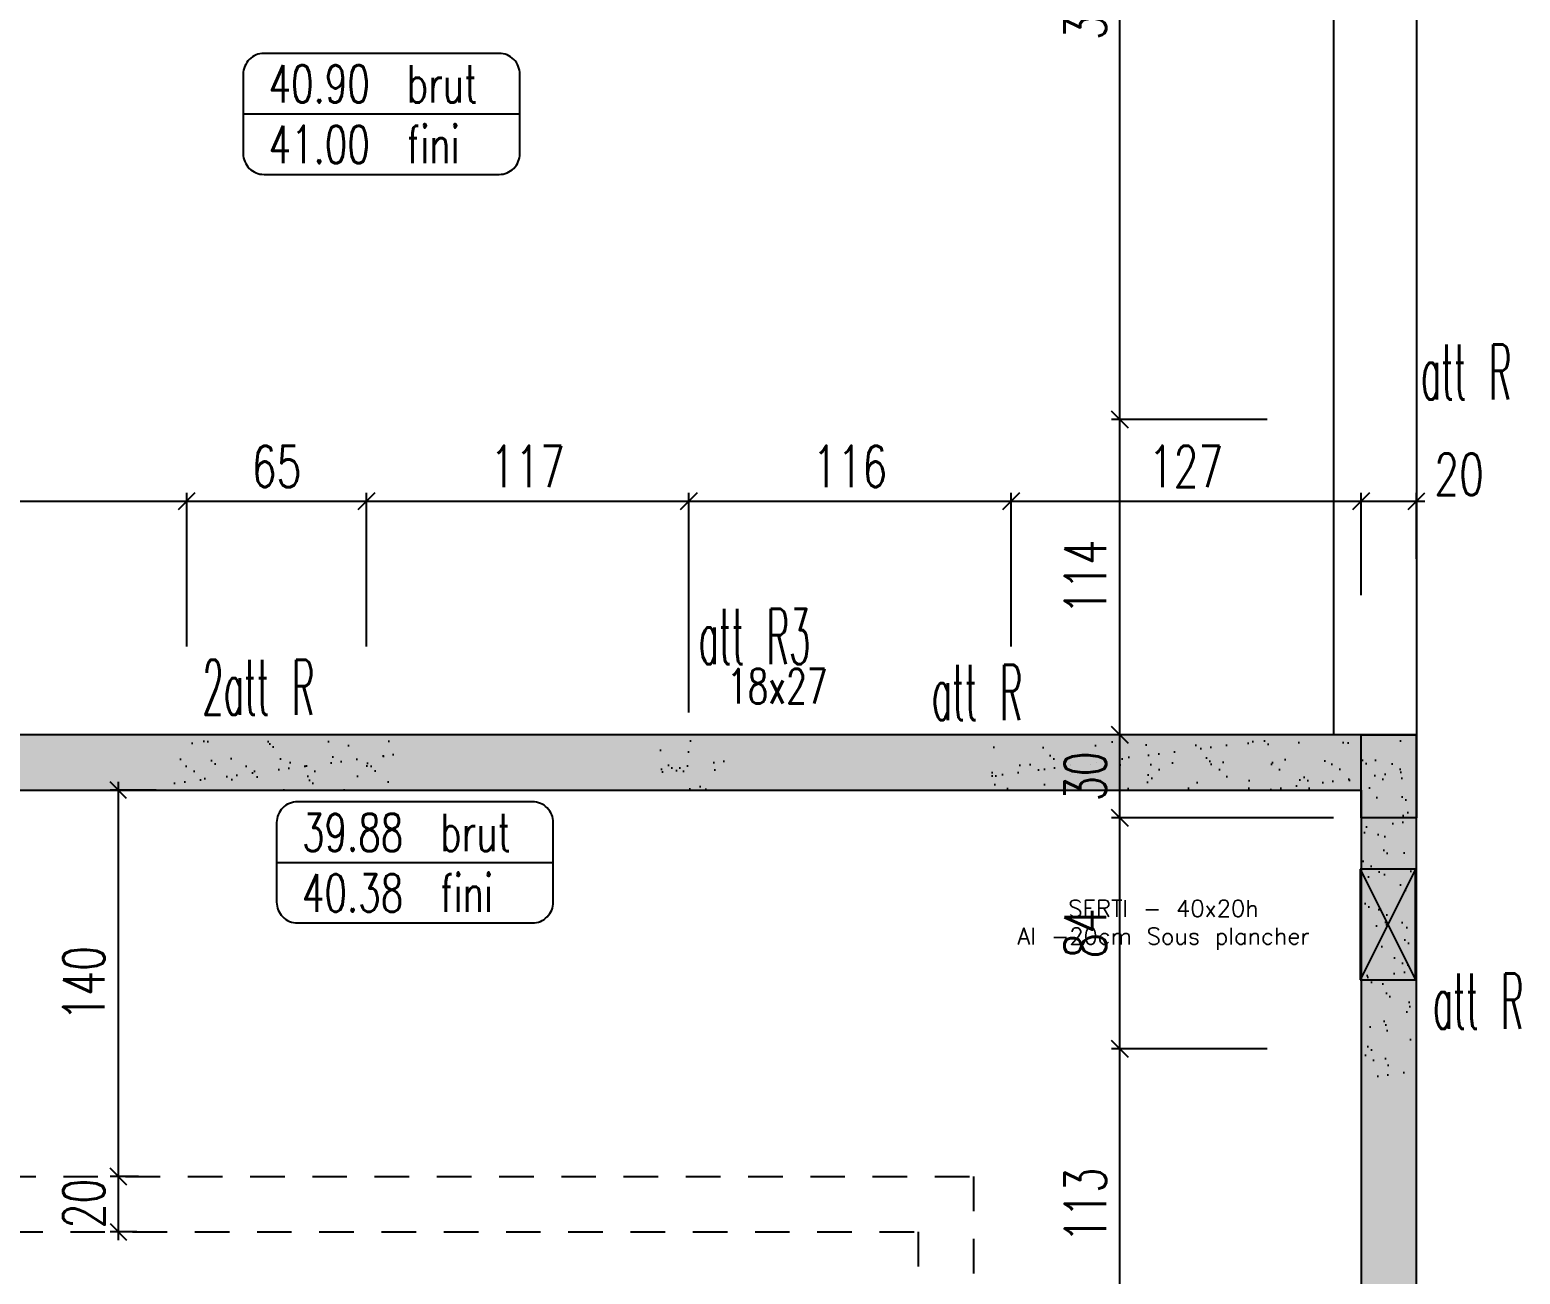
# Model space of a CAD drawing. Extents: x 307 to 786, y -197 to -94.
# Drawn here: x 406.1 to 411.48, y -173.38 to -168.88 of the extents above; entities that cross this region are included whole.
import ezdxf

# ---------------------------------------------------------------- set-up
doc = ezdxf.new("R2010")
doc.units = 0
doc.header["$LTSCALE"] = 0.5
doc.header["$MEASUREMENT"] = 0
doc.linetypes.add('CACHE', pattern=[0.375, 0.25, -0.125])
doc.linetypes.add('CONTINU', pattern=[0])
doc.layers.get('DEFPOINTS').update_dxf_attribs({"linetype": 'CONTINUOUS'})
for name, color, linetype in [('1_AJSA_vue2', 13, 'CONTINUOUS'), ('_ SERTI RESERVATION ENEDIS', 6, 'CONTINU'), ('_ SERTI RESERVATION SG', 6, 'CONTINU'), ('COTATION', 7, 'CONTINUOUS'), ('HABILLAGE', 7, 'CONTINUOUS'), ('MURS', 3, 'CONTINUOUS'), ('POCHAGE', 254, 'CONTINUOUS'), ('POTEAUX', 1, 'CONTINUOUS'), ('POUTRES', 2, 'CONTINUOUS'), ('REPERE-RAID', 4, 'CONTINUOUS')]:
    doc.layers.add(name, color=color, linetype=linetype)
doc.styles.add('ROMANS8', font='romans.shx', dxfattribs={"width": 0.7})
doc.styles.get("Standard").update_dxf_attribs({"font": 'txt.shx'})
doc.dimstyles.new('COT50 cm', dxfattribs={"dimtxt": 0.15, "dimasz": 0.06, "dimexe": 0.03, "dimexo": 0.1, "dimgap": 0.05, "dimtad": 1, "dimdec": 0, "dimlfac": 100, "dimzin": 0, "dimdsep": 46, "dimtxsty": 'ROMANS8', "dimblk1": 'OBLIQUE', "dimblk2": 'OBLIQUE', "dimsah": 1, "dimcen": 0.03, "dimdle": 0.03, "dimclrt": 1, "dimadec": 0, "dimazin": 0, "dimtfac": 1, "dimtdec": 0, "dimtmove": 0, "dimatfit": 3, "dimfxl": 1, "dimfxlon": 1, "dimtolj": 1, "dimtzin": 0, "dimlwd": -1, "dimlwe": -1, "dimarcsym": 0})
pattern_1 = [(37.5, (-167.69736, -4e-07), (-0.004409535, 0.134877664), [0, -0.1064, 0, -0.119, 0, -0.11375]), (7.5, (-167.69736, -4e-07), (0.12388437, 0.197550225), [0, -0.0574, 0, -0.0959, 0, -0.03675]), (327.5, (-167.78346, -4e-07), (0.21798993, 0.000396134), [0, -0.035, 0, -0.126, 0, -0.1645]), (317.5, (-167.78346, -4e-07), (0.21042886, 0.06143729), [0, -0.0175, 0, -0.0826, 0, -0.0945])]

# ---------------------------------------------------------------- blocks, each defined once
blk = doc.blocks.new('139')
at = {"layer": 'HABILLAGE', "color": 7}
blk.add_line((-0.6648, 0), (0.6648, 0), dxfattribs=at)
at = {"layer": 'HABILLAGE'}
blk.add_lwpolyline([(-0.5648, -0.291), (0.5648, -0.291, 0.414214), (0.6648, -0.191), (0.6648, 0.191, 0.414214), (0.5648, 0.291), (-0.5648, 0.291, 0.414214), (-0.6648, 0.191), (-0.6648, -0.191, 0.414214)], format="xyb", close=True, dxfattribs=at)
at = {"layer": 'HABILLAGE', "color": 1, "width": 0.7}
for s, p in [('brut', (0.1215, 0.054)), ('fini', (0.1215, -0.237))]:
    blk.add_text(s, height=0.18, dxfattribs=at).set_placement(p)
for tag, p in [('NIVBRUT', (-0.5425, 0.054)), ('NIVFINI', (-0.5425, -0.237))]:
    blk.add_attdef(tag, p, '', height=0.18, dxfattribs=at)
blk = doc.blocks.new('_Oblique')
at = {"layer": 'COTATION', "color": 0, "lineweight": -2}
blk.add_line((-0.5, -0.5), (0.5, 0.5), dxfattribs=at)
blk = doc.blocks.new('*D1216')
at = {"layer": 'COTATION', "color": 0, "transparency": 16777216}
for p, q in [((410.0378, -173.7213), (410.0378, -172.5313)), ((410.5708, -172.5613), (410.0078, -172.5613)), ((410.5707, -173.6913), (410.0078, -173.6913))]:
    blk.add_line(p, q, dxfattribs=at)
at = {"layer": 'DEFPOINTS', "color": 0, "transparency": 16777216}
for p in [(410.0378, -172.5613), (410.6708, -172.5613), (410.6707, -173.6913)]:
    blk.add_point(p, dxfattribs=at)
at = {"layer": 'COTATION', "color": 0, "transparency": 16777216, "xscale": 0.06, "yscale": 0.06, "zscale": 0.06}
for p, rotation in [((410.0378, -172.5613), 90), ((410.0378, -173.6913), 270)]:
    blk.add_blockref('_Oblique', p, dxfattribs=dict(at, rotation=rotation))
at = {"layer": 'COTATION', "color": 1, "transparency": 16777216, "insert": (409.9128, -173.1263), "char_height": 0.15, "attachment_point": 5, "rotation": 90, "style": 'ROMANS8'}
blk.add_mtext('\\A1;113', dxfattribs=at)
blk = doc.blocks.new('*D1217')
at = {"layer": 'COTATION', "color": 0, "transparency": 16777216}
for p, q in [((410.0378, -172.5913), (410.0378, -171.6963)), ((410.8099, -171.7263), (410.0078, -171.7263)), ((410.5708, -172.5613), (410.0078, -172.5613))]:
    blk.add_line(p, q, dxfattribs=at)
at = {"layer": 'DEFPOINTS', "color": 0, "transparency": 16777216}
for p in [(410.0378, -171.7263), (410.9099, -171.7263), (410.6708, -172.5613)]:
    blk.add_point(p, dxfattribs=at)
at = {"layer": 'COTATION', "color": 0, "transparency": 16777216, "xscale": 0.06, "yscale": 0.06, "zscale": 0.06}
for p, rotation in [((410.0378, -171.7263), 90), ((410.0378, -172.5613), 270)]:
    blk.add_blockref('_Oblique', p, dxfattribs=dict(at, rotation=rotation))
at = {"layer": 'COTATION', "color": 1, "transparency": 16777216, "insert": (409.9128, -172.1438), "char_height": 0.15, "attachment_point": 5, "rotation": 90, "style": 'ROMANS8'}
blk.add_mtext('\\A1;84', dxfattribs=at)
blk = doc.blocks.new('*D1218')
at = {"layer": 'COTATION', "color": 0, "transparency": 16777216}
for p, q in [((410.8099, -171.4263), (410.0078, -171.4263)), ((410.0378, -171.7563), (410.0378, -171.3963)), ((410.8099, -171.7263), (410.0078, -171.7263))]:
    blk.add_line(p, q, dxfattribs=at)
at = {"layer": 'DEFPOINTS', "color": 0, "transparency": 16777216}
for p in [(410.0378, -171.4263), (410.9099, -171.4263), (410.9099, -171.7263)]:
    blk.add_point(p, dxfattribs=at)
at = {"layer": 'COTATION', "color": 0, "transparency": 16777216, "xscale": 0.06, "yscale": 0.06, "zscale": 0.06}
for p, rotation in [((410.0378, -171.4263), 90), ((410.0378, -171.7263), 270)]:
    blk.add_blockref('_Oblique', p, dxfattribs=dict(at, rotation=rotation))
at = {"layer": 'COTATION', "color": 1, "transparency": 16777216, "insert": (409.9128, -171.5763), "char_height": 0.15, "attachment_point": 5, "rotation": 90, "style": 'ROMANS8'}
blk.add_mtext('\\A1;30', dxfattribs=at)
blk = doc.blocks.new('*D1219')
at = {"layer": 'COTATION', "color": 0, "transparency": 16777216}
for p, q in [((410.5708, -170.2863), (410.0078, -170.2863)), ((410.0378, -171.4563), (410.0378, -170.2563)), ((410.8099, -171.4263), (410.0078, -171.4263))]:
    blk.add_line(p, q, dxfattribs=at)
at = {"layer": 'DEFPOINTS', "color": 0, "transparency": 16777216}
for p in [(410.0378, -170.2863), (410.6708, -170.2863), (410.9099, -171.4263)]:
    blk.add_point(p, dxfattribs=at)
at = {"layer": 'COTATION', "color": 0, "transparency": 16777216, "xscale": 0.06, "yscale": 0.06, "zscale": 0.06}
for p, rotation in [((410.0378, -170.2863), 90), ((410.0378, -171.4263), 270)]:
    blk.add_blockref('_Oblique', p, dxfattribs=dict(at, rotation=rotation))
at = {"layer": 'COTATION', "color": 1, "transparency": 16777216, "insert": (409.9128, -170.8563), "char_height": 0.15, "attachment_point": 5, "rotation": 90, "style": 'ROMANS8'}
blk.add_mtext('\\A1;114', dxfattribs=at)
blk = doc.blocks.new('*D1220')
at = {"layer": 'COTATION', "color": 0, "transparency": 16777216}
for p, q in [((410.4397, -167.2713), (410.0078, -167.2713)), ((410.0378, -170.3163), (410.0378, -167.2413)), ((410.5708, -170.2863), (410.0078, -170.2863))]:
    blk.add_line(p, q, dxfattribs=at)
at = {"layer": 'DEFPOINTS', "color": 0, "transparency": 16777216}
for p in [(410.0378, -167.2713), (410.5397, -167.2713), (410.6708, -170.2863)]:
    blk.add_point(p, dxfattribs=at)
at = {"layer": 'COTATION', "color": 0, "transparency": 16777216, "xscale": 0.06, "yscale": 0.06, "zscale": 0.06}
for p, rotation in [((410.0378, -167.2713), 90), ((410.0378, -170.2863), 270)]:
    blk.add_blockref('_Oblique', p, dxfattribs=dict(at, rotation=rotation))
at = {"layer": 'COTATION', "color": 1, "transparency": 16777216, "insert": (409.9128, -168.7788), "char_height": 0.15, "attachment_point": 5, "rotation": 90, "style": 'ROMANS8'}
blk.add_mtext('\\A1;302', dxfattribs=at)
blk = doc.blocks.new('*D1319')
at = {"layer": 'COTATION', "color": 0, "transparency": 16777216}
for p, q in [((404.6346, -171.1074), (404.6346, -170.5513)), ((406.6646, -171.1074), (406.6646, -170.5513)), ((404.6046, -170.5813), (406.6946, -170.5813))]:
    blk.add_line(p, q, dxfattribs=at)
at = {"layer": 'DEFPOINTS', "color": 0, "transparency": 16777216}
for p in [(406.6646, -170.5813), (404.6346, -171.2074), (406.6646, -171.2074)]:
    blk.add_point(p, dxfattribs=at)
at = {"layer": 'COTATION', "color": 0, "transparency": 16777216, "xscale": 0.06, "yscale": 0.06, "zscale": 0.06, "rotation": 180}
blk.add_blockref('_Oblique', (404.6346, -170.5813), dxfattribs=at)
at = {"layer": 'COTATION', "color": 0, "transparency": 16777216, "xscale": 0.06, "yscale": 0.06, "zscale": 0.06}
blk.add_blockref('_Oblique', (406.6646, -170.5813), dxfattribs=at)
at = {"layer": 'COTATION', "color": 1, "transparency": 16777216, "insert": (405.6496, -170.4563), "char_height": 0.15, "attachment_point": 5, "style": 'ROMANS8'}
blk.add_mtext('\\A1;203', dxfattribs=at)
blk = doc.blocks.new('*D1320')
at = {"layer": 'COTATION', "color": 0, "transparency": 16777216}
for p, q in [((406.6646, -171.1074), (406.6646, -170.5513)), ((407.3146, -171.1074), (407.3146, -170.5513)), ((406.6346, -170.5813), (407.3446, -170.5813))]:
    blk.add_line(p, q, dxfattribs=at)
at = {"layer": 'DEFPOINTS', "color": 0, "transparency": 16777216}
for p in [(407.3146, -170.5813), (406.6646, -171.2074), (407.3146, -171.2074)]:
    blk.add_point(p, dxfattribs=at)
at = {"layer": 'COTATION', "color": 0, "transparency": 16777216, "xscale": 0.06, "yscale": 0.06, "zscale": 0.06, "rotation": 180}
blk.add_blockref('_Oblique', (406.6646, -170.5813), dxfattribs=at)
at = {"layer": 'COTATION', "color": 0, "transparency": 16777216, "xscale": 0.06, "yscale": 0.06, "zscale": 0.06}
blk.add_blockref('_Oblique', (407.3146, -170.5813), dxfattribs=at)
at = {"layer": 'COTATION', "color": 1, "transparency": 16777216, "insert": (406.9896, -170.4563), "char_height": 0.15, "attachment_point": 5, "style": 'ROMANS8'}
blk.add_mtext('\\A1;65', dxfattribs=at)
blk = doc.blocks.new('*D1321')
at = {"layer": 'COTATION', "color": 0, "transparency": 16777216}
for p, q in [((407.3146, -171.1074), (407.3146, -170.5513)), ((408.4797, -171.3463), (408.4797, -170.5513)), ((407.2846, -170.5813), (408.5097, -170.5813))]:
    blk.add_line(p, q, dxfattribs=at)
at = {"layer": 'DEFPOINTS', "color": 0, "transparency": 16777216}
for p in [(408.4797, -170.5813), (407.3146, -171.2074), (408.4797, -171.4463)]:
    blk.add_point(p, dxfattribs=at)
at = {"layer": 'COTATION', "color": 0, "transparency": 16777216, "xscale": 0.06, "yscale": 0.06, "zscale": 0.06, "rotation": 180}
blk.add_blockref('_Oblique', (407.3146, -170.5813), dxfattribs=at)
at = {"layer": 'COTATION', "color": 0, "transparency": 16777216, "xscale": 0.06, "yscale": 0.06, "zscale": 0.06}
blk.add_blockref('_Oblique', (408.4797, -170.5813), dxfattribs=at)
at = {"layer": 'COTATION', "color": 1, "transparency": 16777216, "insert": (407.8971, -170.4563), "char_height": 0.15, "attachment_point": 5, "style": 'ROMANS8'}
blk.add_mtext('\\A1;117', dxfattribs=at)
blk = doc.blocks.new('*D1322')
at = {"layer": 'COTATION', "color": 0, "transparency": 16777216}
for p, q in [((408.4797, -171.3463), (408.4797, -170.5513)), ((409.6446, -171.1074), (409.6446, -170.5513)), ((408.4497, -170.5813), (409.6746, -170.5813))]:
    blk.add_line(p, q, dxfattribs=at)
at = {"layer": 'DEFPOINTS', "color": 0, "transparency": 16777216}
for p in [(409.6446, -170.5813), (409.6446, -171.2074), (408.4797, -171.4463)]:
    blk.add_point(p, dxfattribs=at)
at = {"layer": 'COTATION', "color": 0, "transparency": 16777216, "xscale": 0.06, "yscale": 0.06, "zscale": 0.06, "rotation": 180}
blk.add_blockref('_Oblique', (408.4797, -170.5813), dxfattribs=at)
at = {"layer": 'COTATION', "color": 0, "transparency": 16777216, "xscale": 0.06, "yscale": 0.06, "zscale": 0.06}
blk.add_blockref('_Oblique', (409.6446, -170.5813), dxfattribs=at)
at = {"layer": 'COTATION', "color": 1, "transparency": 16777216, "insert": (409.0621, -170.4563), "char_height": 0.15, "attachment_point": 5, "style": 'ROMANS8'}
blk.add_mtext('\\A1;116', dxfattribs=at)
blk = doc.blocks.new('*D1323')
at = {"layer": 'COTATION', "color": 0, "transparency": 16777216}
for p, q in [((409.6446, -171.1074), (409.6446, -170.5513)), ((410.9097, -170.9211), (410.9097, -170.5513)), ((409.6146, -170.5813), (410.9397, -170.5813))]:
    blk.add_line(p, q, dxfattribs=at)
at = {"layer": 'DEFPOINTS', "color": 0, "transparency": 16777216}
for p in [(410.9097, -170.5813), (410.9097, -171.0211), (409.6446, -171.2074)]:
    blk.add_point(p, dxfattribs=at)
at = {"layer": 'COTATION', "color": 0, "transparency": 16777216, "xscale": 0.06, "yscale": 0.06, "zscale": 0.06, "rotation": 180}
blk.add_blockref('_Oblique', (409.6446, -170.5813), dxfattribs=at)
at = {"layer": 'COTATION', "color": 0, "transparency": 16777216, "xscale": 0.06, "yscale": 0.06, "zscale": 0.06}
blk.add_blockref('_Oblique', (410.9097, -170.5813), dxfattribs=at)
at = {"layer": 'COTATION', "color": 1, "transparency": 16777216, "insert": (410.2771, -170.4563), "char_height": 0.15, "attachment_point": 5, "style": 'ROMANS8'}
blk.add_mtext('\\A1;127', dxfattribs=at)
blk = doc.blocks.new('*D1540')
at = {"layer": 'COTATION', "color": 0, "transparency": 16777216}
for p, q in [((406.4907, -173.0234), (406.3876, -173.0234)), ((406.4176, -173.2534), (406.4176, -172.9934)), ((406.4847, -173.2234), (406.3876, -173.2234))]:
    blk.add_line(p, q, dxfattribs=at)
at = {"layer": 'DEFPOINTS', "color": 0, "transparency": 16777216}
for p in [(406.4176, -173.0234), (406.5907, -173.0234), (406.5847, -173.2234)]:
    blk.add_point(p, dxfattribs=at)
at = {"layer": 'COTATION', "color": 0, "transparency": 16777216, "xscale": 0.06, "yscale": 0.06, "zscale": 0.06}
for p, rotation in [((406.4176, -173.0234), 90), ((406.4176, -173.2234), 270)]:
    blk.add_blockref('_Oblique', p, dxfattribs=dict(at, rotation=rotation))
at = {"layer": 'COTATION', "color": 1, "transparency": 16777216, "insert": (406.2926, -173.121), "char_height": 0.15, "attachment_point": 5, "rotation": 90, "style": 'ROMANS8'}
blk.add_mtext('\\A1;20', dxfattribs=at)
blk = doc.blocks.new('*D1541')
at = {"layer": 'COTATION', "color": 0, "transparency": 16777216}
for p, q in [((406.5537, -171.6263), (406.3876, -171.6263)), ((406.4176, -173.0534), (406.4176, -171.5963)), ((406.4907, -173.0234), (406.3876, -173.0234))]:
    blk.add_line(p, q, dxfattribs=at)
at = {"layer": 'DEFPOINTS', "color": 0, "transparency": 16777216}
for p in [(406.4176, -171.6263), (406.6537, -171.6263), (406.5907, -173.0234)]:
    blk.add_point(p, dxfattribs=at)
at = {"layer": 'COTATION', "color": 0, "transparency": 16777216, "xscale": 0.06, "yscale": 0.06, "zscale": 0.06}
for p, rotation in [((406.4176, -171.6263), 90), ((406.4176, -173.0234), 270)]:
    blk.add_blockref('_Oblique', p, dxfattribs=dict(at, rotation=rotation))
at = {"layer": 'COTATION', "color": 1, "transparency": 16777216, "insert": (406.2926, -172.3248), "char_height": 0.15, "attachment_point": 5, "rotation": 90, "style": 'ROMANS8'}
blk.add_mtext('\\A1;140', dxfattribs=at)
blk = doc.blocks.new('*D1606')
at = {"layer": 'COTATION', "color": 0, "transparency": 16777216}
for p, q in [((410.9097, -170.9211), (410.9097, -170.5513)), ((411.1097, -170.79), (411.1097, -170.5513)), ((410.8797, -170.5813), (411.1397, -170.5813))]:
    blk.add_line(p, q, dxfattribs=at)
at = {"layer": 'DEFPOINTS', "color": 0, "transparency": 16777216}
for p in [(411.1097, -170.5813), (411.1097, -170.89), (410.9097, -171.0211)]:
    blk.add_point(p, dxfattribs=at)
at = {"layer": 'COTATION', "color": 0, "transparency": 16777216, "xscale": 0.06, "yscale": 0.06, "zscale": 0.06, "rotation": 180}
blk.add_blockref('_Oblique', (410.9097, -170.5813), dxfattribs=at)
at = {"layer": 'COTATION', "color": 0, "transparency": 16777216, "xscale": 0.06, "yscale": 0.06, "zscale": 0.06}
blk.add_blockref('_Oblique', (411.1097, -170.5813), dxfattribs=at)
at = {"layer": 'COTATION', "color": 1, "transparency": 16777216, "insert": (411.264, -170.4849), "char_height": 0.15, "attachment_point": 5, "style": 'ROMANS8'}
blk.add_mtext('\\A1;20', dxfattribs=at)

msp = doc.modelspace()

# ---------------------------------------------------------------- hatches: boundary and pattern name
at = {"layer": '_ SERTI RESERVATION ENEDIS', "linetype": 'CONTINU'}
h = msp.add_hatch(color=6, dxfattribs=at)
h.dxf.hatch_style = 1
h.paths.add_polyline_path([(411.0068, -172.1122), (411.1068, -171.9122), (410.9068, -171.9122)])
h.paths.add_polyline_path([(411.1068, -172.3122), (411.0068, -172.1122), (410.9068, -172.3122)])
at = {"layer": 'POCHAGE'}
h = msp.add_hatch(color=256, dxfattribs=at)
h.dxf.hatch_style = 1
h.paths.add_polyline_path([(411.1099, -171.4263), (404.0096, -171.4263), (404.0096, -171.6263), (410.9099, -171.6263), (410.9099, -176.8795), (404.0115, -176.8795), (404.0115, -177.0795), (411.1099, -177.0795)])
h = msp.add_hatch(dxfattribs=at)
h.set_pattern_fill('AR-SAND', color=0, scale=0.07)
h.set_pattern_definition(pattern_1)
h.paths.add_polyline_path([(407.4147, -171.6263), (407.4147, -171.4463), (406.5647, -171.4463), (406.5647, -171.6263)])
h = msp.add_hatch(dxfattribs=at)
h.set_pattern_fill('AR-SAND', color=0, scale=0.07)
h.set_pattern_definition(pattern_1)
h.paths.add_polyline_path([(407.4147, -171.6263), (407.4147, -171.4463), (406.5647, -171.4463), (406.5647, -171.6263)])
h = msp.add_hatch(dxfattribs=at)
h.set_pattern_fill('AR-SAND', color=0, scale=0.07)
h.set_pattern_definition(pattern_1)
h.paths.add_polyline_path([(407.4147, -171.6263), (407.4147, -171.4463), (406.5647, -171.4463), (406.5647, -171.6263)])
h = msp.add_hatch(dxfattribs=at)
h.set_pattern_fill('AR-SAND', color=0, scale=0.07)
h.set_pattern_definition(pattern_1)
h.paths.add_polyline_path([(407.4147, -171.6263), (407.4147, -171.4463), (406.5647, -171.4463), (406.5647, -171.6263)])
h = msp.add_hatch(dxfattribs=at)
h.set_pattern_fill('AR-SAND', color=0, scale=0.07)
h.set_pattern_definition(pattern_1)
h.paths.add_polyline_path([(407.4147, -171.6263), (407.4147, -171.4463), (406.5647, -171.4463), (406.5647, -171.6263)])
h = msp.add_hatch(dxfattribs=at)
h.set_pattern_fill('AR-SAND', color=0, scale=0.07)
h.set_pattern_definition(pattern_1)
h.paths.add_polyline_path([(407.4147, -171.6263), (407.4147, -171.4463), (406.5647, -171.4463), (406.5647, -171.6263)])
h = msp.add_hatch(dxfattribs=at)
h.set_pattern_fill('AR-SAND', color=0, scale=0.07)
h.set_pattern_definition(pattern_1)
h.paths.add_polyline_path([(407.4147, -171.6263), (407.4147, -171.4463), (406.5647, -171.4463), (406.5647, -171.6263)])
h = msp.add_hatch(dxfattribs=at)
h.set_pattern_fill('AR-SAND', color=0, scale=0.07)
h.set_pattern_definition(pattern_1)
h.paths.add_polyline_path([(407.4147, -171.6263), (407.4147, -171.4463), (406.5647, -171.4463), (406.5647, -171.6263)])
h = msp.add_hatch(dxfattribs=at)
h.set_pattern_fill('AR-SAND', color=0, scale=0.07)
h.set_pattern_definition(pattern_1)
h.paths.add_polyline_path([(407.4147, -171.6263), (407.4147, -171.4463), (406.5647, -171.4463), (406.5647, -171.6263)])
h = msp.add_hatch(dxfattribs=at)
h.set_pattern_fill('AR-SAND', color=0, scale=0.07)
h.set_pattern_definition(pattern_1)
h.paths.add_polyline_path([(407.4147, -171.6263), (407.4147, -171.4463), (406.5647, -171.4463), (406.5647, -171.6263)])
h = msp.add_hatch(dxfattribs=at)
h.set_pattern_fill('AR-SAND', color=0, scale=0.07)
h.set_pattern_definition(pattern_1)
h.paths.add_polyline_path([(407.4147, -171.6263), (407.4147, -171.4463), (406.5647, -171.4463), (406.5647, -171.6263)])
h = msp.add_hatch(dxfattribs=at)
h.set_pattern_fill('AR-SAND', color=0, scale=0.07)
h.set_pattern_definition(pattern_1)
h.paths.add_polyline_path([(407.4147, -171.6263), (407.4147, -171.4463), (406.5647, -171.4463), (406.5647, -171.6263)])
h = msp.add_hatch(dxfattribs=at)
h.set_pattern_fill('AR-SAND', color=0, scale=0.07)
h.set_pattern_definition(pattern_1)
h.paths.add_polyline_path([(407.4147, -171.6263), (407.4147, -171.4463), (406.5647, -171.4463), (406.5647, -171.6263)])
h = msp.add_hatch(dxfattribs=at)
h.set_pattern_fill('AR-SAND', color=0, scale=0.07)
h.set_pattern_definition(pattern_1)
h.paths.add_polyline_path([(407.4147, -171.6263), (407.4147, -171.4463), (406.5647, -171.4463), (406.5647, -171.6263)])
h = msp.add_hatch(dxfattribs=at)
h.set_pattern_fill('AR-SAND', color=0, scale=0.07)
h.set_pattern_definition(pattern_1)
h.paths.add_polyline_path([(407.4147, -171.6263), (407.4147, -171.4463), (406.5647, -171.4463), (406.5647, -171.6263)])
h = msp.add_hatch(dxfattribs=at)
h.set_pattern_fill('AR-SAND', color=0, scale=0.07)
h.set_pattern_definition(pattern_1)
h.paths.add_polyline_path([(407.4147, -171.6263), (407.4147, -171.4463), (406.5647, -171.4463), (406.5647, -171.6263)])
h = msp.add_hatch(dxfattribs=at)
h.set_pattern_fill('AR-SAND', color=0, scale=0.07)
h.set_pattern_definition(pattern_1)
h.paths.add_polyline_path([(407.4147, -171.6263), (407.4147, -171.4463), (406.5647, -171.4463), (406.5647, -171.6263)])
h = msp.add_hatch(dxfattribs=at)
h.set_pattern_fill('AR-SAND', color=0, scale=0.07)
h.set_pattern_definition(pattern_1)
h.paths.add_polyline_path([(407.4147, -171.6263), (407.4147, -171.4463), (406.5647, -171.4463), (406.5647, -171.6263)])
h = msp.add_hatch(dxfattribs=at)
h.set_pattern_fill('AR-SAND', color=0, scale=0.07)
h.set_pattern_definition(pattern_1)
h.paths.add_polyline_path([(407.4147, -171.6263), (407.4147, -171.4463), (406.5647, -171.4463), (406.5647, -171.6263)])
h = msp.add_hatch(dxfattribs=at)
h.set_pattern_fill('AR-SAND', color=0, scale=0.07)
h.set_pattern_definition(pattern_1)
h.paths.add_polyline_path([(407.4147, -171.6263), (407.4147, -171.4463), (406.5647, -171.4463), (406.5647, -171.6263)])
h = msp.add_hatch(dxfattribs=at)
h.set_pattern_fill('AR-SAND', color=0, scale=0.07)
h.set_pattern_definition(pattern_1)
h.paths.add_polyline_path([(407.4147, -171.6263), (407.4147, -171.4463), (406.5647, -171.4463), (406.5647, -171.6263)])
h = msp.add_hatch(dxfattribs=at)
h.set_pattern_fill('AR-SAND', color=0, scale=0.07)
h.set_pattern_definition(pattern_1)
h.paths.add_polyline_path([(407.4147, -171.6263), (407.4147, -171.4463), (406.5647, -171.4463), (406.5647, -171.6263)])
h = msp.add_hatch(dxfattribs=at)
h.set_pattern_fill('AR-SAND', color=0, scale=0.07)
h.set_pattern_definition(pattern_1)
h.paths.add_polyline_path([(407.4147, -171.6263), (407.4147, -171.4463), (406.5647, -171.4463), (406.5647, -171.6263)])
h = msp.add_hatch(dxfattribs=at)
h.set_pattern_fill('AR-SAND', color=0, scale=0.07)
h.set_pattern_definition(pattern_1)
h.paths.add_polyline_path([(407.4147, -171.6263), (407.4147, -171.4463), (406.5647, -171.4463), (406.5647, -171.6263)])
h = msp.add_hatch(dxfattribs=at)
h.set_pattern_fill('AR-SAND', color=0, scale=0.07)
h.set_pattern_definition(pattern_1)
h.paths.add_polyline_path([(407.4147, -171.6263), (407.4147, -171.4463), (406.5647, -171.4463), (406.5647, -171.6263)])
h = msp.add_hatch(dxfattribs=at)
h.set_pattern_fill('AR-SAND', color=0, scale=0.07)
h.set_pattern_definition(pattern_1)
h.paths.add_polyline_path([(407.4147, -171.6263), (407.4147, -171.4463), (406.5647, -171.4463), (406.5647, -171.6263)])
h = msp.add_hatch(dxfattribs=at)
h.set_pattern_fill('AR-SAND', color=0, scale=0.07)
h.set_pattern_definition(pattern_1)
h.paths.add_polyline_path([(407.4147, -171.6263), (407.4147, -171.4463), (406.5647, -171.4463), (406.5647, -171.6263)])
h = msp.add_hatch(dxfattribs=at)
h.set_pattern_fill('AR-SAND', color=0, scale=0.07)
h.set_pattern_definition(pattern_1)
h.paths.add_polyline_path([(407.4147, -171.6263), (407.4147, -171.4463), (406.5647, -171.4463), (406.5647, -171.6263)])
h = msp.add_hatch(dxfattribs=at)
h.set_pattern_fill('AR-SAND', color=0, scale=0.07)
h.set_pattern_definition(pattern_1)
h.paths.add_polyline_path([(407.4147, -171.6263), (407.4147, -171.4463), (406.5647, -171.4463), (406.5647, -171.6263)])
h = msp.add_hatch(dxfattribs=at)
h.set_pattern_fill('AR-SAND', color=0, scale=0.07)
h.set_pattern_definition(pattern_1)
h.paths.add_polyline_path([(408.6147, -171.6263), (408.6147, -171.4463), (408.3447, -171.4463), (408.3447, -171.6263)])
h = msp.add_hatch(dxfattribs=at)
h.set_pattern_fill('AR-SAND', color=0, scale=0.07)
h.set_pattern_definition(pattern_1)
h.paths.add_polyline_path([(408.6147, -171.6263), (408.6147, -171.4463), (408.3447, -171.4463), (408.3447, -171.6263)])
h = msp.add_hatch(dxfattribs=at)
h.set_pattern_fill('AR-SAND', color=0, scale=0.07)
h.set_pattern_definition(pattern_1)
h.paths.add_polyline_path([(408.6147, -171.6263), (408.6147, -171.4463), (408.3447, -171.4463), (408.3447, -171.6263)])
h = msp.add_hatch(dxfattribs=at)
h.set_pattern_fill('AR-SAND', color=0, scale=0.07)
h.set_pattern_definition(pattern_1)
h.paths.add_polyline_path([(408.6147, -171.6263), (408.6147, -171.4463), (408.3447, -171.4463), (408.3447, -171.6263)])
h = msp.add_hatch(dxfattribs=at)
h.set_pattern_fill('AR-SAND', color=0, scale=0.07)
h.set_pattern_definition(pattern_1)
h.paths.add_polyline_path([(408.6147, -171.6263), (408.6147, -171.4463), (408.3447, -171.4463), (408.3447, -171.6263)])
h = msp.add_hatch(dxfattribs=at)
h.set_pattern_fill('AR-SAND', color=0, scale=0.07)
h.set_pattern_definition(pattern_1)
h.paths.add_polyline_path([(408.6147, -171.6263), (408.6147, -171.4463), (408.3447, -171.4463), (408.3447, -171.6263)])
h = msp.add_hatch(dxfattribs=at)
h.set_pattern_fill('AR-SAND', color=0, scale=0.07)
h.set_pattern_definition(pattern_1)
h.paths.add_polyline_path([(408.6147, -171.6263), (408.6147, -171.4463), (408.3447, -171.4463), (408.3447, -171.6263)])
h = msp.add_hatch(dxfattribs=at)
h.set_pattern_fill('AR-SAND', color=0, scale=0.07)
h.set_pattern_definition(pattern_1)
h.paths.add_polyline_path([(408.6147, -171.6263), (408.6147, -171.4463), (408.3447, -171.4463), (408.3447, -171.6263)])
h = msp.add_hatch(dxfattribs=at)
h.set_pattern_fill('AR-SAND', color=0, scale=0.07)
h.set_pattern_definition(pattern_1)
h.paths.add_polyline_path([(408.6147, -171.6263), (408.6147, -171.4463), (408.3447, -171.4463), (408.3447, -171.6263)])
h = msp.add_hatch(dxfattribs=at)
h.set_pattern_fill('AR-SAND', color=0, scale=0.07)
h.set_pattern_definition(pattern_1)
h.paths.add_polyline_path([(408.6147, -171.6263), (408.6147, -171.4463), (408.3447, -171.4463), (408.3447, -171.6263)])
h = msp.add_hatch(dxfattribs=at)
h.set_pattern_fill('AR-SAND', color=0, scale=0.07)
h.set_pattern_definition(pattern_1)
h.paths.add_polyline_path([(408.6147, -171.6263), (408.6147, -171.4463), (408.3447, -171.4463), (408.3447, -171.6263)])
h = msp.add_hatch(dxfattribs=at)
h.set_pattern_fill('AR-SAND', color=0, scale=0.07)
h.set_pattern_definition(pattern_1)
h.paths.add_polyline_path([(408.6147, -171.6263), (408.6147, -171.4463), (408.3447, -171.4463), (408.3447, -171.6263)])
h = msp.add_hatch(dxfattribs=at)
h.set_pattern_fill('AR-SAND', color=0, scale=0.07)
h.set_pattern_definition(pattern_1)
h.paths.add_polyline_path([(408.6147, -171.6263), (408.6147, -171.4463), (408.3447, -171.4463), (408.3447, -171.6263)])
h = msp.add_hatch(dxfattribs=at)
h.set_pattern_fill('AR-SAND', color=0, scale=0.07)
h.set_pattern_definition(pattern_1)
h.paths.add_polyline_path([(408.6147, -171.6263), (408.6147, -171.4463), (408.3447, -171.4463), (408.3447, -171.6263)])
h = msp.add_hatch(dxfattribs=at)
h.set_pattern_fill('AR-SAND', color=0, scale=0.07)
h.set_pattern_definition(pattern_1)
h.paths.add_polyline_path([(408.6147, -171.6263), (408.6147, -171.4463), (408.3447, -171.4463), (408.3447, -171.6263)])
h = msp.add_hatch(dxfattribs=at)
h.set_pattern_fill('AR-SAND', color=0, scale=0.07)
h.set_pattern_definition(pattern_1)
h.paths.add_polyline_path([(408.6147, -171.6263), (408.6147, -171.4463), (408.3447, -171.4463), (408.3447, -171.6263)])
h = msp.add_hatch(dxfattribs=at)
h.set_pattern_fill('AR-SAND', color=0, scale=0.07)
h.set_pattern_definition(pattern_1)
h.paths.add_polyline_path([(408.6147, -171.6263), (408.6147, -171.4463), (408.3447, -171.4463), (408.3447, -171.6263)])
h = msp.add_hatch(dxfattribs=at)
h.set_pattern_fill('AR-SAND', color=0, scale=0.07)
h.set_pattern_definition(pattern_1)
h.paths.add_polyline_path([(408.6147, -171.6263), (408.6147, -171.4463), (408.3447, -171.4463), (408.3447, -171.6263)])
h = msp.add_hatch(dxfattribs=at)
h.set_pattern_fill('AR-SAND', color=0, scale=0.07)
h.set_pattern_definition(pattern_1)
h.paths.add_polyline_path([(408.6147, -171.6263), (408.6147, -171.4463), (408.3447, -171.4463), (408.3447, -171.6263)])
h = msp.add_hatch(dxfattribs=at)
h.set_pattern_fill('AR-SAND', color=0, scale=0.07)
h.set_pattern_definition(pattern_1)
h.paths.add_polyline_path([(408.6147, -171.6263), (408.6147, -171.4463), (408.3447, -171.4463), (408.3447, -171.6263)])
h = msp.add_hatch(dxfattribs=at)
h.set_pattern_fill('AR-SAND', color=0, scale=0.07)
h.set_pattern_definition(pattern_1)
h.paths.add_polyline_path([(408.6147, -171.6263), (408.6147, -171.4463), (408.3447, -171.4463), (408.3447, -171.6263)])
h = msp.add_hatch(dxfattribs=at)
h.set_pattern_fill('AR-SAND', color=0, scale=0.07)
h.set_pattern_definition(pattern_1)
h.paths.add_polyline_path([(408.6147, -171.6263), (408.6147, -171.4463), (408.3447, -171.4463), (408.3447, -171.6263)])
h = msp.add_hatch(dxfattribs=at)
h.set_pattern_fill('AR-SAND', color=0, scale=0.07)
h.set_pattern_definition(pattern_1)
h.paths.add_polyline_path([(408.6147, -171.6263), (408.6147, -171.4463), (408.3447, -171.4463), (408.3447, -171.6263)])
h = msp.add_hatch(dxfattribs=at)
h.set_pattern_fill('AR-SAND', color=0, scale=0.07)
h.set_pattern_definition(pattern_1)
h.paths.add_polyline_path([(408.6147, -171.6263), (408.6147, -171.4463), (408.3447, -171.4463), (408.3447, -171.6263)])
h = msp.add_hatch(dxfattribs=at)
h.set_pattern_fill('AR-SAND', color=0, scale=0.07)
h.set_pattern_definition(pattern_1)
h.paths.add_polyline_path([(408.6147, -171.6263), (408.6147, -171.4463), (408.3447, -171.4463), (408.3447, -171.6263)])
h = msp.add_hatch(dxfattribs=at)
h.set_pattern_fill('AR-SAND', color=0, scale=0.07)
h.set_pattern_definition(pattern_1)
h.paths.add_polyline_path([(408.6147, -171.6263), (408.6147, -171.4463), (408.3447, -171.4463), (408.3447, -171.6263)])
h = msp.add_hatch(dxfattribs=at)
h.set_pattern_fill('AR-SAND', color=0, scale=0.07)
h.set_pattern_definition(pattern_1)
h.paths.add_polyline_path([(408.6147, -171.6263), (408.6147, -171.4463), (408.3447, -171.4463), (408.3447, -171.6263)])
h = msp.add_hatch(dxfattribs=at)
h.set_pattern_fill('AR-SAND', color=0, scale=0.07)
h.set_pattern_definition(pattern_1)
h.paths.add_polyline_path([(408.6147, -171.6263), (408.6147, -171.4463), (408.3447, -171.4463), (408.3447, -171.6263)])
h = msp.add_hatch(dxfattribs=at)
h.set_pattern_fill('AR-SAND', color=0, scale=0.07)
h.set_pattern_definition(pattern_1)
h.paths.add_polyline_path([(408.6147, -171.6263), (408.6147, -171.4463), (408.3447, -171.4463), (408.3447, -171.6263)])
h = msp.add_hatch(dxfattribs=at)
h.set_pattern_fill('AR-SAND', color=0, scale=0.07)
h.set_pattern_definition(pattern_1)
h.paths.add_polyline_path([(409.5447, -171.4463), (409.5447, -171.6263), (410.9097, -171.6263), (410.9097, -172.6613), (411.0897, -172.6613), (411.0897, -171.4463)])
h = msp.add_hatch(dxfattribs=at)
h.set_pattern_fill('AR-SAND', color=0, scale=0.07)
h.set_pattern_definition(pattern_1)
h.paths.add_polyline_path([(409.5447, -171.4463), (409.5447, -171.6263), (410.9097, -171.6263), (410.9097, -172.6613), (411.0897, -172.6613), (411.0897, -171.4463)])
h = msp.add_hatch(dxfattribs=at)
h.set_pattern_fill('AR-SAND', color=0, scale=0.07)
h.set_pattern_definition(pattern_1)
h.paths.add_polyline_path([(409.5447, -171.4463), (409.5447, -171.6263), (410.9097, -171.6263), (410.9097, -172.6613), (411.0897, -172.6613), (411.0897, -171.4463)])
h = msp.add_hatch(dxfattribs=at)
h.set_pattern_fill('AR-SAND', color=0, scale=0.07)
h.set_pattern_definition(pattern_1)
h.paths.add_polyline_path([(409.5447, -171.4463), (409.5447, -171.6263), (410.9097, -171.6263), (410.9097, -172.6613), (411.0897, -172.6613), (411.0897, -171.4463)])
h = msp.add_hatch(dxfattribs=at)
h.set_pattern_fill('AR-SAND', color=0, scale=0.07)
h.set_pattern_definition(pattern_1)
h.paths.add_polyline_path([(409.5447, -171.4463), (409.5447, -171.6263), (410.9097, -171.6263), (410.9097, -172.6613), (411.0897, -172.6613), (411.0897, -171.4463)])
h = msp.add_hatch(dxfattribs=at)
h.set_pattern_fill('AR-SAND', color=0, scale=0.07)
h.set_pattern_definition(pattern_1)
h.paths.add_polyline_path([(409.5447, -171.4463), (409.5447, -171.6263), (410.9097, -171.6263), (410.9097, -172.6613), (411.0897, -172.6613), (411.0897, -171.4463)])
h = msp.add_hatch(dxfattribs=at)
h.set_pattern_fill('AR-SAND', color=0, scale=0.07)
h.set_pattern_definition(pattern_1)
h.paths.add_polyline_path([(409.5447, -171.4463), (409.5447, -171.6263), (410.9097, -171.6263), (410.9097, -172.6613), (411.0897, -172.6613), (411.0897, -171.4463)])
h = msp.add_hatch(dxfattribs=at)
h.set_pattern_fill('AR-SAND', color=0, scale=0.07)
h.set_pattern_definition(pattern_1)
h.paths.add_polyline_path([(409.5447, -171.4463), (409.5447, -171.6263), (410.9097, -171.6263), (410.9097, -172.6613), (411.0897, -172.6613), (411.0897, -171.4463)])
h = msp.add_hatch(dxfattribs=at)
h.set_pattern_fill('AR-SAND', color=0, scale=0.07)
h.set_pattern_definition(pattern_1)
h.paths.add_polyline_path([(409.5447, -171.4463), (409.5447, -171.6263), (410.9097, -171.6263), (410.9097, -172.6613), (411.0897, -172.6613), (411.0897, -171.4463)])
h = msp.add_hatch(dxfattribs=at)
h.set_pattern_fill('AR-SAND', color=0, scale=0.07)
h.set_pattern_definition(pattern_1)
h.paths.add_polyline_path([(409.5447, -171.4463), (409.5447, -171.6263), (410.9097, -171.6263), (410.9097, -172.6613), (411.0897, -172.6613), (411.0897, -171.4463)])
h = msp.add_hatch(dxfattribs=at)
h.set_pattern_fill('AR-SAND', color=0, scale=0.07)
h.set_pattern_definition(pattern_1)
h.paths.add_polyline_path([(409.5447, -171.4463), (409.5447, -171.6263), (410.9097, -171.6263), (410.9097, -172.6613), (411.0897, -172.6613), (411.0897, -171.4463)])
h = msp.add_hatch(dxfattribs=at)
h.set_pattern_fill('AR-SAND', color=0, scale=0.07)
h.set_pattern_definition(pattern_1)
h.paths.add_polyline_path([(409.5447, -171.4463), (409.5447, -171.6263), (410.9097, -171.6263), (410.9097, -172.6613), (411.0897, -172.6613), (411.0897, -171.4463)])
h = msp.add_hatch(dxfattribs=at)
h.set_pattern_fill('AR-SAND', color=0, scale=0.07)
h.set_pattern_definition(pattern_1)
h.paths.add_polyline_path([(409.5447, -171.4463), (409.5447, -171.6263), (410.9097, -171.6263), (410.9097, -172.6613), (411.0897, -172.6613), (411.0897, -171.4463)])
h = msp.add_hatch(dxfattribs=at)
h.set_pattern_fill('AR-SAND', color=0, scale=0.07)
h.set_pattern_definition(pattern_1)
h.paths.add_polyline_path([(409.5447, -171.4463), (409.5447, -171.6263), (410.9097, -171.6263), (410.9097, -172.6613), (411.0897, -172.6613), (411.0897, -171.4463)])
h = msp.add_hatch(dxfattribs=at)
h.set_pattern_fill('AR-SAND', color=0, scale=0.07)
h.set_pattern_definition(pattern_1)
h.paths.add_polyline_path([(409.5447, -171.4463), (409.5447, -171.6263), (410.9097, -171.6263), (410.9097, -172.6613), (411.0897, -172.6613), (411.0897, -171.4463)])
h = msp.add_hatch(dxfattribs=at)
h.set_pattern_fill('AR-SAND', color=0, scale=0.07)
h.set_pattern_definition(pattern_1)
h.paths.add_polyline_path([(409.5447, -171.4463), (409.5447, -171.6263), (410.9097, -171.6263), (410.9097, -172.6613), (411.0897, -172.6613), (411.0897, -171.4463)])
h = msp.add_hatch(dxfattribs=at)
h.set_pattern_fill('AR-SAND', color=0, scale=0.07)
h.set_pattern_definition(pattern_1)
h.paths.add_polyline_path([(409.5447, -171.4463), (409.5447, -171.6263), (410.9097, -171.6263), (410.9097, -172.6613), (411.0897, -172.6613), (411.0897, -171.4463)])
h = msp.add_hatch(dxfattribs=at)
h.set_pattern_fill('AR-SAND', color=0, scale=0.07)
h.set_pattern_definition(pattern_1)
h.paths.add_polyline_path([(409.5447, -171.4463), (409.5447, -171.6263), (410.9097, -171.6263), (410.9097, -172.6613), (411.0897, -172.6613), (411.0897, -171.4463)])
h = msp.add_hatch(dxfattribs=at)
h.set_pattern_fill('AR-SAND', color=0, scale=0.07)
h.set_pattern_definition(pattern_1)
h.paths.add_polyline_path([(409.5447, -171.4463), (409.5447, -171.6263), (410.9097, -171.6263), (410.9097, -172.6613), (411.0897, -172.6613), (411.0897, -171.4463)])
h = msp.add_hatch(dxfattribs=at)
h.set_pattern_fill('AR-SAND', color=0, scale=0.07)
h.set_pattern_definition(pattern_1)
h.paths.add_polyline_path([(409.5447, -171.4463), (409.5447, -171.6263), (410.9097, -171.6263), (410.9097, -172.6613), (411.0897, -172.6613), (411.0897, -171.4463)])
h = msp.add_hatch(dxfattribs=at)
h.set_pattern_fill('AR-SAND', color=0, scale=0.07)
h.set_pattern_definition(pattern_1)
h.paths.add_polyline_path([(409.5447, -171.4463), (409.5447, -171.6263), (410.9097, -171.6263), (410.9097, -172.6613), (411.0897, -172.6613), (411.0897, -171.4463)])
h = msp.add_hatch(dxfattribs=at)
h.set_pattern_fill('AR-SAND', color=0, scale=0.07)
h.set_pattern_definition(pattern_1)
h.paths.add_polyline_path([(409.5447, -171.4463), (409.5447, -171.6263), (410.9097, -171.6263), (410.9097, -172.6613), (411.0897, -172.6613), (411.0897, -171.4463)])
h = msp.add_hatch(dxfattribs=at)
h.set_pattern_fill('AR-SAND', color=0, scale=0.07)
h.set_pattern_definition(pattern_1)
h.paths.add_polyline_path([(409.5447, -171.4463), (409.5447, -171.6263), (410.9097, -171.6263), (410.9097, -172.6613), (411.0897, -172.6613), (411.0897, -171.4463)])
h = msp.add_hatch(dxfattribs=at)
h.set_pattern_fill('AR-SAND', color=0, scale=0.07)
h.set_pattern_definition(pattern_1)
h.paths.add_polyline_path([(409.5447, -171.4463), (409.5447, -171.6263), (410.9097, -171.6263), (410.9097, -172.6613), (411.0897, -172.6613), (411.0897, -171.4463)])
h = msp.add_hatch(dxfattribs=at)
h.set_pattern_fill('AR-SAND', color=0, scale=0.07)
h.set_pattern_definition(pattern_1)
h.paths.add_polyline_path([(409.5447, -171.4463), (409.5447, -171.6263), (410.9097, -171.6263), (410.9097, -172.6613), (411.0897, -172.6613), (411.0897, -171.4463)])
h = msp.add_hatch(dxfattribs=at)
h.set_pattern_fill('AR-SAND', color=0, scale=0.07)
h.set_pattern_definition(pattern_1)
h.paths.add_polyline_path([(409.5447, -171.4463), (409.5447, -171.6263), (410.9097, -171.6263), (410.9097, -172.6613), (411.0897, -172.6613), (411.0897, -171.4463)])
h = msp.add_hatch(dxfattribs=at)
h.set_pattern_fill('AR-SAND', color=0, scale=0.07)
h.set_pattern_definition(pattern_1)
h.paths.add_polyline_path([(409.5447, -171.4463), (409.5447, -171.6263), (410.9097, -171.6263), (410.9097, -172.6613), (411.0897, -172.6613), (411.0897, -171.4463)])
h = msp.add_hatch(dxfattribs=at)
h.set_pattern_fill('AR-SAND', color=0, scale=0.07)
h.set_pattern_definition(pattern_1)
h.paths.add_polyline_path([(409.5447, -171.4463), (409.5447, -171.6263), (410.9097, -171.6263), (410.9097, -172.6613), (411.0897, -172.6613), (411.0897, -171.4463)])
h = msp.add_hatch(dxfattribs=at)
h.set_pattern_fill('AR-SAND', color=0, scale=0.07)
h.set_pattern_definition(pattern_1)
h.paths.add_polyline_path([(409.5447, -171.4463), (409.5447, -171.6263), (410.9097, -171.6263), (410.9097, -172.6613), (411.0897, -172.6613), (411.0897, -171.4463)])
at = {"layer": 'POTEAUX'}
h = msp.add_hatch(color=256, dxfattribs=at)
h.dxf.hatch_style = 1
h.paths.add_polyline_path([(411.1099, -171.4263), (411.1099, -171.7263), (410.9099, -171.7263), (410.9099, -171.4263)])

# ---------------------------------------------------------------- linework, layer by layer
at = {"layer": '1_AJSA_vue2', "linetype": 'CACHE'}
for points in [[(403.769, -171.6234), (403.769, -173.2234), (409.3091, -173.2234), (409.3095, -182.089), (405.5713, -182.0884)], [(403.969, -171.6234), (403.969, -173.0234), (409.509, -173.0234), (409.509, -182.0891)]]:
    msp.add_lwpolyline(points, dxfattribs=at)
at = {"layer": '_ SERTI RESERVATION ENEDIS', "linetype": 'CONTINU'}
for p, q in [((410.9068, -171.9122), (410.9068, -172.3122)), ((411.1068, -171.9122), (410.9068, -171.9122)), ((410.9068, -171.9122), (411.1068, -172.3122)), ((411.1068, -171.9122), (410.9068, -172.3122)), ((411.1068, -172.3122), (411.1068, -171.9122)), ((410.9068, -172.3122), (411.1068, -172.3122))]:
    msp.add_line(p, q, dxfattribs=at)
at = {"layer": 'MURS'}
msp.add_lwpolyline([(404.0097, -177.0795), (411.1099, -177.0795), (411.1099, -171.4263), (404.0096, -171.4263), (404.0096, -171.6263), (410.9099, -171.6263), (410.9099, -176.8795)], dxfattribs=at)
at = {"layer": 'POTEAUX'}
msp.add_lwpolyline([(411.1099, -171.4263), (411.1099, -171.7263), (410.9099, -171.7263), (410.9099, -171.4263)], close=True, dxfattribs=at)
at = {"layer": 'POUTRES'}
for points in [[(410.8097, -167.2713), (410.8097, -171.4263)], [(411.1097, -167.2713), (411.1097, -171.4263)]]:
    msp.add_lwpolyline(points, dxfattribs=at)

# ---------------------------------------------------------------- block references
at = {"layer": 'HABILLAGE', "color": 1, "xscale": 0.7521624, "yscale": 0.7521624, "zscale": 0.7521624}
for p, values in [((407.369, -169.1817), {'NIVBRUT': '40.90', 'NIVFINI': '41.00'}), ((407.4897, -171.8876), {'NIVBRUT': '39.88', 'NIVFINI': '40.38'})]:
    msp.add_blockref('139', p, dxfattribs=at).add_auto_attribs(values)

# ---------------------------------------------------------------- texts
at = {"layer": '_ SERTI RESERVATION SG', "linetype": 'ByBlock', "insert": (409.4603, -172.0243), "char_height": 0.06, "attachment_point": 1}
msp.add_mtext_dynamic_manual_height_columns('\\pxqc;SERTI - 40x20h\\PAI -20cm Sous plancher', width=1.470611, gutter_width=1, heights=[0], dxfattribs=at)
at = {"layer": 'REPERE-RAID', "color": 4, "width": 0.45}
for s, p in [('att R', (411.1259, -170.2148)), ('att R3', (408.5152, -171.1714)), ('2att R', (406.7214, -171.3548)), ('att R', (409.3579, -171.3731)), ('att R', (411.1695, -172.4898))]:
    msp.add_text(s, height=0.2, dxfattribs=at).set_placement(p)
at = {"layer": 'REPERE-RAID', "color": 1, "style": 'ROMANS8', "width": 0.7}
msp.add_text('18x27', height=0.125, dxfattribs=at).set_placement((408.6175, -171.3132))

# ---------------------------------------------------------------- dimensions: what is measured, and where the dimension line sits
at = {"layer": 'COTATION'}
for base, p1, p2, picture, middle in [((410.03778, -167.27126), (410.67078, -170.28627), (410.53965, -167.27126), '*D1220', (409.91278, -168.77877)), ((410.0378, -170.2863), (410.9099, -171.4263), (410.6708, -170.2863), '*D1219', (409.9128, -170.8563)), ((410.0378, -171.4263), (410.9099, -171.7263), (410.9099, -171.4263), '*D1218', (409.9128, -171.5763)), ((406.4176, -171.6263), (406.5907, -173.0234), (406.6537, -171.6263), '*D1541', (406.2926, -172.3248)), ((410.03778, -171.72626), (410.67078, -172.56127), (410.90994, -171.72626), '*D1217', (409.91278, -172.14377)), ((410.0378, -172.5613), (410.6707, -173.6913), (410.6708, -172.5613), '*D1216', (409.9128, -173.1263))]:
    dim = msp.add_linear_dim(base=base, p1=p1, p2=p2, angle=90, dimstyle='COT50 cm', override={"dimtmove": 1}, dxfattribs=at)
    dim.commit()
    dim.dimension.update_dxf_attribs({"geometry": picture, "text_midpoint": middle})
for base, p1, p2, picture, middle in [((406.6646, -170.5813), (404.6346, -171.2074), (406.6646, -171.2074), '*D1319', (405.6496, -170.4563)), ((407.3146, -170.5813), (406.6646, -171.2074), (407.3146, -171.2074), '*D1320', (406.9896, -170.4563)), ((408.4797, -170.5813), (407.3146, -171.2074), (408.4797, -171.4463), '*D1321', (407.8971, -170.4563)), ((409.6446, -170.5813), (408.4797, -171.4463), (409.6446, -171.2074), '*D1322', (409.0621, -170.4563)), ((410.9097, -170.5813), (409.6446, -171.2074), (410.9097, -171.0211), '*D1323', (410.2771, -170.4563))]:
    dim = msp.add_linear_dim(base=base, p1=p1, p2=p2, dimstyle='COT50 cm', override={"dimtmove": 1}, dxfattribs=at)
    dim.commit()
    dim.dimension.update_dxf_attribs({"geometry": picture, "text_midpoint": middle})
dim = msp.add_linear_dim(base=(411.1097, -170.5813), p1=(410.9097, -171.0211), p2=(411.1097, -170.89), dimstyle='COT50 cm', override={"dimtmove": 1}, dxfattribs=at)
dim.commit()
dim.dimension.update_dxf_attribs({"geometry": '*D1606', "text_midpoint": (411.264, -170.6099), "dimtype": 160})
dim = msp.add_linear_dim(base=(406.4176, -173.0234), p1=(406.5847, -173.2234), p2=(406.5907, -173.0234), angle=90, dimstyle='COT50 cm', override={"dimtmove": 1}, dxfattribs=at)
dim.commit()
dim.dimension.update_dxf_attribs({"geometry": '*D1540', "text_midpoint": (406.4176, -173.121), "dimtype": 160})

doc.saveas('drawing.dxf')
